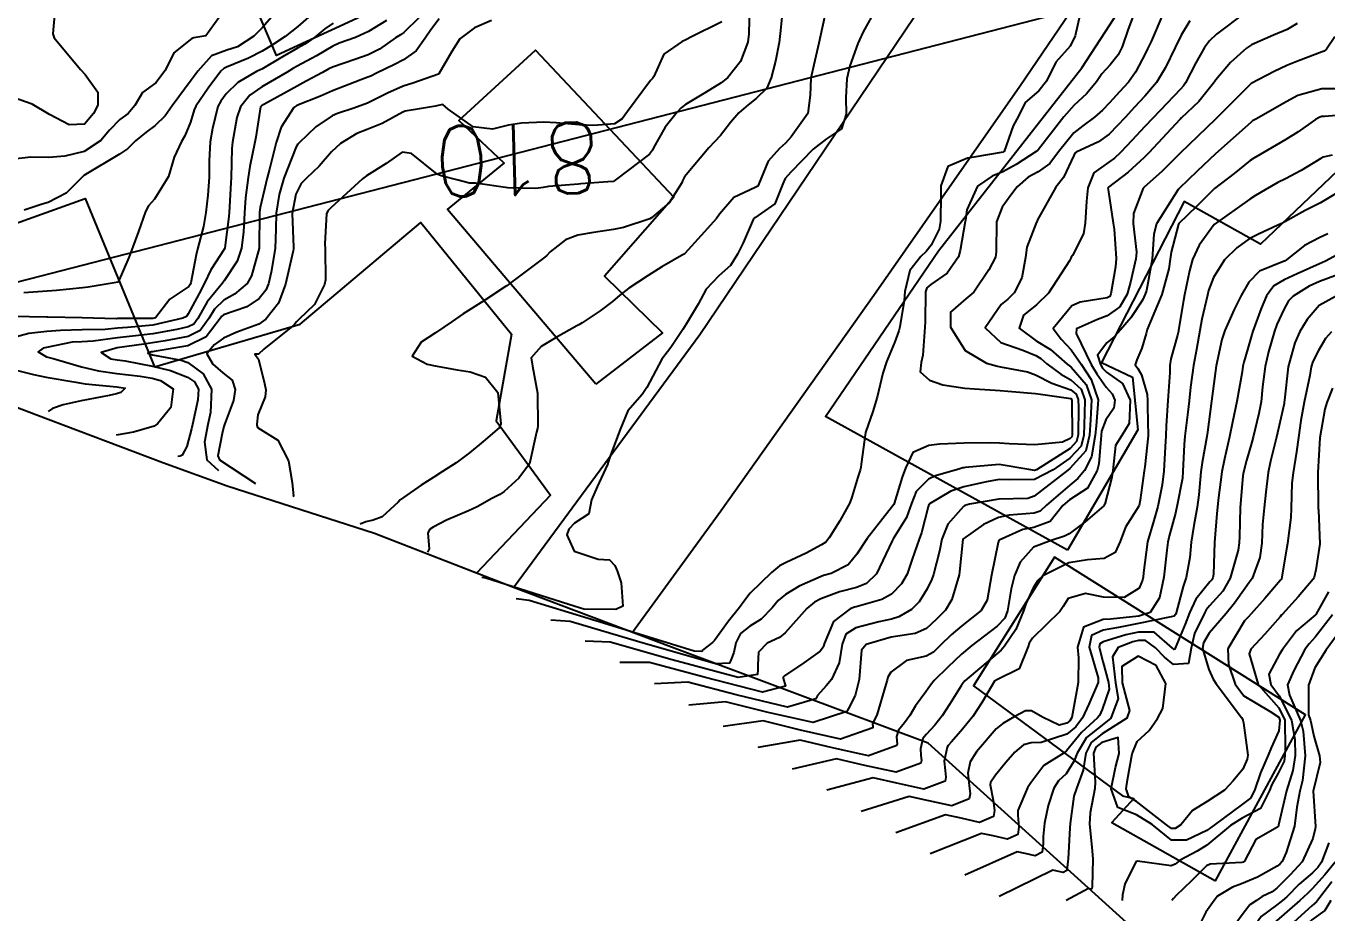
# Model space of a CAD drawing. Header units: metres. Extents: x 307586 to 320046, y 7427249 to 7434250.
# Drawn here: x 318896.8 to 318970.4, y 7428749.2 to 7428799.4 of the extents above; entities that cross this region are included whole.
import ezdxf
from ezdxf.enums import TextEntityAlignment as Align

# ---------------------------------------------------------------- set-up
doc = ezdxf.new("R2010")
doc.units = ezdxf.units.M
doc.header["$MEASUREMENT"] = 0
doc.linetypes.add('CONTINUO', pattern=[0])
for name, color, linetype in [('Area', 45, 'Continuous'), ('Cotas', 45, 'Continuous'), ('Curvas de Nivel 1m', 11, 'Continuous'), ('Curvas de Nivel 5m', 15, 'Continuous'), ('Edificações', 30, 'Continuous'), ('TEXTO', 45, 'Continuous'), ('Vias Primárias', 230, 'Continuous')]:
    doc.layers.add(name, color=color, linetype=linetype)
doc.styles.add('Style-STANDARD', font='STANDARD.shx')

msp = doc.modelspace()

# ---------------------------------------------------------------- linework, layer by layer
at = {"layer": 'Area'}
for points in [[(318957.669, 7428749.95, 795.206), (318947.816, 7428758.857, 800.646), (318933.295, 7428764.28, 806.911), (318924.342, 7428767.669, 810.141), (318916.488, 7428770.711, 813.782), (318908.142, 7428773.397, 815.592), (318904.505, 7428774.722, 815.602), (318897.306, 7428777.433, 820.291), (318887.349, 7428781.225, 821.722)], [(319019.224, 7428558.325, 781.139), (319020.163, 7428566.057, 785.108), (319021.461, 7428574.195, 786.308), (319021.783, 7428577.319, 780.937), (319023.042, 7428599.858, 781.296), (319022.896, 7428612.408, 780.544), (319021.712, 7428623.249, 780.555), (319021.774, 7428623.88, 780.476), (319021.66, 7428625.815, 783.814), (319021.635, 7428626.085, 784.143), (319011.624, 7428678.353, 782.981), (318987.968, 7428721.209, 782.271), (318985.696, 7428724.614, 779.732), (318957.669, 7428749.95, 795.206)]]:
    msp.add_polyline3d(points, dxfattribs=at)
at = {"layer": 'Curvas de Nivel 1m', "flags": 128}
for points, elevation in [([(318911.44, 7428800.841), (318910.138, 7428799.35), (318909.894, 7428799.104), (318909.647, 7428798.865), (318908.726, 7428798.272), (318908.121, 7428798.071), (318907.254, 7428797.751), (318906.478, 7428796.896), (318906.329, 7428796.67), (318906.098, 7428796.369), (318905.027, 7428794.916), (318904.631, 7428794.365), (318904.066, 7428793.811), (318903.554, 7428793.442), (318902.956, 7428792.941), (318902.498, 7428792.496), (318902.045, 7428792.184), (318900.033, 7428790.98), (318899.028, 7428789.98), (318898.01, 7428789.457), (318897.658, 7428789.354), (318896.652, 7428789.014)], 818), ([(318908.15, 7428800.585), (318906.938, 7428798.892), (318906.257, 7428798.772), (318906.131, 7428798.743), (318905.118, 7428797.915), (318904.626, 7428796.922), (318904.096, 7428796.235), (318903.344, 7428795.684), (318902.911, 7428794.942), (318902.526, 7428794.496), (318902.071, 7428794.156), (318901.474, 7428793.547), (318900.996, 7428792.966), (318900.047, 7428792.339), (318898.952, 7428792.083), (318898.043, 7428792), (318897.029, 7428792.025), (318896.042, 7428791.899)], 819), ([(318912.896, 7428800.072), (318912.139, 7428799.411), (318911.427, 7428798.841), (318910.644, 7428798.333), (318910.12, 7428798.025), (318909.355, 7428797.627), (318908.107, 7428797.12), (318907.944, 7428797.043), (318907.781, 7428796.883), (318907.061, 7428795.922), (318906.364, 7428794.897), (318906.273, 7428794.705), (318906.069, 7428794.003), (318905.735, 7428793.228), (318905.546, 7428792.908), (318905.147, 7428792.017), (318904.824, 7428790.918), (318904.02, 7428789.649), (318903.691, 7428789.258), (318903.513, 7428788.935), (318903.121, 7428787.814), (318902.806, 7428786.942), (318902.572, 7428786.349), (318901.963, 7428784.95), (318900.27, 7428784.664), (318899.958, 7428784.627), (318898.468, 7428784.482), (318897.954, 7428784.439), (318896.621, 7428784.345)], 817), ([(318918.99, 7428799.906), (318918.136, 7428799.082), (318917.947, 7428798.949), (318917.675, 7428798.765), (318916.766, 7428798.131), (318916.118, 7428797.814), (318915.357, 7428797.548), (318914.108, 7428797.121), (318913.895, 7428797.024), (318913.526, 7428796.816), (318912.608, 7428796.315), (318912.095, 7428796.043), (318910.22, 7428794.994), (318910.083, 7428794.917), (318910.052, 7428794.892), (318910.029, 7428794.861), (318909.77, 7428793.15), (318909.713, 7428792.863), (318909.422, 7428791.483), (318909.332, 7428790.867), (318909.177, 7428789.713), (318909.112, 7428788.869), (318909.066, 7428787.8), (318908.955, 7428786.87), (318908.708, 7428786.141), (318907.964, 7428785.026), (318907.907, 7428784.937), (318907.865, 7428784.881), (318907.01, 7428783.827), (318906.483, 7428782.895), (318906.251, 7428782.576), (318905.928, 7428782.417), (318905.29, 7428782.273), (318903.924, 7428782.016), (318902.956, 7428781.906), (318901.921, 7428781.787), (318900.556, 7428781.607), (318899.919, 7428781.576), (318899.365, 7428781.539), (318897.915, 7428781.253), (318897.714, 7428781.203), (318897.44, 7428781.005), (318897.909, 7428780.722), (318898.287, 7428780.616), (318899.9, 7428780.149), (318900.855, 7428779.923), (318901.895, 7428779.784), (318903.21, 7428779.627), (318903.899, 7428779.505), (318904.357, 7428779.383), (318905.079, 7428778.912), (318904.942, 7428777.849), (318904.199, 7428776.925), (318904.001, 7428776.789), (318902.837, 7428776.448), (318901.853, 7428776.29)], 814), ([(318939.586, 7428800.506), (318939.462, 7428799.184), (318939.39, 7428798.507), (318939.173, 7428797.454), (318938.927, 7428796.512), (318938.681, 7428795.93), (318938.091, 7428795.337), (318937.629, 7428794.983), (318937.106, 7428794.53), (318936.629, 7428793.98), (318936.063, 7428793.242), (318935.725, 7428792.878), (318935.402, 7428792.55), (318934.036, 7428790.898), (318933.924, 7428790.681), (318933.879, 7428790.572), (318933.162, 7428789.438), (318932.163, 7428788.588), (318932.07, 7428788.532), (318932.012, 7428788.503), (318930.574, 7428788.042), (318930.002, 7428787.922), (318928.875, 7428787.756), (318927.997, 7428787.596), (318927.291, 7428787.349), (318926.432, 7428786.656), (318926.207, 7428786.431), (318925.979, 7428786.239), (318924.163, 7428784.885), (318923.963, 7428784.73), (318923.938, 7428784.715), (318923.902, 7428784.691), (318922.724, 7428783.93), (318921.944, 7428783.438), (318921.501, 7428783.155), (318920.876, 7428782.726), (318919.926, 7428782.078), (318919.121, 7428781.548), (318918.608, 7428780.753), (318919.465, 7428780.301), (318919.908, 7428780.209), (318921.165, 7428779.98), (318921.904, 7428779.866), (318922.76, 7428779.56), (318923.459, 7428778.694), (318923.638, 7428776.92), (318923.53, 7428776.693), (318922.63, 7428775.927), (318921.849, 7428775.281), (318921.099, 7428774.721), (318920.338, 7428774.23), (318919.831, 7428773.915), (318919.119, 7428773.451), (318918.112, 7428772.757), (318917.941, 7428772.63), (318917.81, 7428772.495), (318916.911, 7428771.66), (318916.408, 7428771.473), (318915.988, 7428771.385), (318915.663, 7428771.24)], 809), ([(318942.056, 7428800.375), (318941.637, 7428798.477), (318941.351, 7428797.245), (318941.188, 7428796.484), (318941.134, 7428795.525), (318941.005, 7428794.486), (318940.063, 7428793.167), (318939.744, 7428792.817), (318939.399, 7428792.507), (318938.757, 7428791.802), (318938.231, 7428790.518), (318938.171, 7428790.38), (318938.031, 7428790.295), (318936.822, 7428789.735), (318936.015, 7428788.788), (318935.845, 7428788.543), (318934.971, 7428787.583), (318934.039, 7428786.569), (318933.982, 7428786.526), (318932.738, 7428785.82), (318931.97, 7428785.329), (318930.884, 7428784.606), (318930.362, 7428784.208), (318929.951, 7428783.854), (318929.248, 7428783.323), (318928.233, 7428782.637), (318928.041, 7428782.53), (318927.931, 7428782.468), (318926.758, 7428781.818), (318925.919, 7428781.305), (318925.339, 7428780.669), (318925.432, 7428780.191), (318925.711, 7428778.663), (318925.724, 7428776.803), (318925.701, 7428776.662), (318925.65, 7428776.453), (318925.248, 7428774.669), (318924.654, 7428773.854), (318923.819, 7428773.102), (318923.574, 7428772.935), (318923.129, 7428772.697), (318922.292, 7428772.221), (318921.806, 7428771.995), (318920.548, 7428771.477), (318919.796, 7428771.085), (318919.594, 7428770.943), (318919.503, 7428770.743), (318919.572, 7428769.844), (318919.483, 7428769.66)], 808), ([(318944.883, 7428800.439), (318944.14, 7428799.116), (318943.932, 7428798.655), (318943.847, 7428798.453), (318943.381, 7428797.191), (318943.214, 7428796.459), (318943.154, 7428795.398), (318943.179, 7428794.459), (318942.922, 7428793.614), (318942.069, 7428793.051), (318941.316, 7428792.481), (318940.04, 7428791.162), (318939.721, 7428790.818), (318939.592, 7428790.504), (318939.15, 7428789.381), (318938.014, 7428788.588), (318937.968, 7428788.566), (318937.938, 7428788.521), (318937.344, 7428787.175), (318937.029, 7428786.53), (318936.63, 7428785.88), (318935.971, 7428785.305), (318935.248, 7428784.551), (318934.804, 7428783.704), (318934.118, 7428782.567), (318933.93, 7428782.261), (318933.253, 7428781.243), (318932.737, 7428780.582), (318931.897, 7428778.984), (318931.635, 7428778.594), (318930.824, 7428777.661), (318930.382, 7428776.612), (318929.848, 7428775.162), (318929.702, 7428774.763), (318929.662, 7428774.622), (318929.087, 7428773.364), (318928.772, 7428772.63), (318928.61, 7428771.827), (318927.8, 7428771.306), (318927.479, 7428770.96), (318927.373, 7428770.644), (318927.784, 7428769.711), (318929.135, 7428769.271), (318929.779, 7428769.231), (318930.076, 7428768.915), (318930.209, 7428768.613), (318930.448, 7428767.924), (318930.539, 7428766.608), (318930.145, 7428766.413), (318928.331, 7428766.437), (318927.831, 7428766.591), (318922.781, 7428768.191), (318922.553, 7428768.23)], 807), ([(318956.4, 7428800.047), (318956.139, 7428798.878), (318955.857, 7428798.304), (318955.044, 7428797.391), (318954.521, 7428796.324), (318954.097, 7428795.776), (318953.314, 7428795.115), (318952.937, 7428794.341), (318952.631, 7428793.79), (318952.118, 7428792.349), (318952.091, 7428792.321), (318952.062, 7428792.309), (318950.41, 7428792.022), (318950.057, 7428791.964), (318948.941, 7428791.5), (318948.546, 7428790.395), (318948.537, 7428789.886), (318948.524, 7428788.395), (318948.453, 7428787.949), (318947.992, 7428787.032), (318947.709, 7428786.68), (318947.409, 7428786.406), (318946.781, 7428785.606), (318946.506, 7428784.415), (318946.467, 7428783.906), (318946.218, 7428782.417), (318946.166, 7428782.191), (318945.93, 7428781.56), (318945.467, 7428780.427), (318945.263, 7428779.786), (318944.929, 7428778.434), (318944.689, 7428777.63), (318944.28, 7428776.444), (318944.032, 7428774.634), (318944.017, 7428774.447), (318943.976, 7428774.313), (318943.835, 7428773.914), (318943.503, 7428772.768), (318943.388, 7428772.454), (318942.828, 7428771.434), (318942.225, 7428770.466), (318942.025, 7428770.234), (318941.789, 7428770.078), (318940.915, 7428769.614), (318939.779, 7428769.081), (318939.398, 7428768.883), (318938.947, 7428768.508), (318938.345, 7428767.933), (318937.755, 7428767.335), (318937.394, 7428766.878), (318937.141, 7428766.526), (318936.518, 7428765.749), (318935.724, 7428764.654), (318935.615, 7428764.542), (318935.048, 7428764.11), (318935.005, 7428764.039), (318934.584, 7428764.054), (318929.689, 7428765.572), (318925.23, 7428766.929), (318924.503, 7428767.02)], 806), ([(318961.169, 7428800.245), (318960.438, 7428798.557), (318960.297, 7428798.258), (318960.245, 7428798.145), (318960.128, 7428797.91), (318959.554, 7428796.823), (318959.155, 7428796.269), (318958.652, 7428795.719), (318958.091, 7428795.1), (318957.686, 7428794.685), (318957.239, 7428794.288), (318956.572, 7428793.801), (318956.074, 7428793.402), (318955.197, 7428792.313), (318954.715, 7428791.658), (318954.046, 7428791.189), (318953.492, 7428790.885), (318952.853, 7428790.342), (318952.5, 7428789.873), (318952.021, 7428789.193), (318951.693, 7428788.355), (318951.678, 7428786.664), (318951.632, 7428786.355), (318951.254, 7428785.639), (318950.412, 7428784.373), (318949.959, 7428784.009), (318949.089, 7428783.251), (318949.078, 7428782.389), (318949.923, 7428781.076), (318951.118, 7428780.362), (318951.754, 7428780.195), (318951.911, 7428780.16), (318953.45, 7428779.876), (318953.907, 7428779.691), (318954.82, 7428779.234), (318955.898, 7428778.856), (318956.209, 7428778.61), (318956.322, 7428778.296), (318956.324, 7428777.858), (318956.309, 7428776.296), (318956.226, 7428775.93), (318955.855, 7428775.538), (318953.96, 7428774.328), (318953.842, 7428774.286), (318953.513, 7428774.333), (318951.846, 7428774.621), (318949.91, 7428774.446), (318949.843, 7428774.436), (318949.793, 7428774.431), (318949.612, 7428774.382), (318948.243, 7428773.992), (318947.837, 7428773.789), (318947.149, 7428773.088), (318946.875, 7428772.409), (318946.599, 7428771.618), (318945.841, 7428770.42), (318945.825, 7428770.387), (318945.792, 7428770.296), (318944.902, 7428768.433), (318944.324, 7428767.882), (318943.761, 7428767.669), (318942.807, 7428767.41), (318941.751, 7428767.015), (318941.389, 7428766.835), (318940.947, 7428766.482), (318939.729, 7428765.09), (318939.4, 7428764.829), (318938.706, 7428764.51), (318938.225, 7428764.005), (318938.173, 7428763.281), (318938.187, 7428763.022), (318938.166, 7428762.73), (318937.069, 7428762.563), (318933.331, 7428763.573), (318929.824, 7428764.563), (318928.413, 7428764.62)], 804), ([(318965.743, 7428800.186), (318964.141, 7428798.975), (318963.744, 7428798.607), (318963.464, 7428798.217), (318962.983, 7428797.358), (318962.398, 7428796.227), (318962.274, 7428796.055), (318962.099, 7428795.869), (318960.556, 7428794.253), (318960.078, 7428793.741), (318959.363, 7428792.974), (318958.708, 7428792.274), (318958.378, 7428791.957), (318958.055, 7428791.743), (318957.209, 7428791.125), (318956.856, 7428790.292), (318956.795, 7428789.522), (318956.713, 7428788.293), (318956.614, 7428787.683), (318955.985, 7428786.461), (318955.924, 7428786.361), (318955.898, 7428786.301), (318955.822, 7428786.143), (318954.641, 7428784.32), (318953.956, 7428783.655), (318953.218, 7428783.069), (318952.983, 7428782.34), (318953.932, 7428781.627), (318954.748, 7428781.14), (318955.689, 7428780.303), (318955.816, 7428780.206), (318955.911, 7428780.134), (318956.762, 7428779.152), (318957.074, 7428778.288), (318957.014, 7428777.15), (318956.957, 7428776.289), (318956.753, 7428775.392), (318955.844, 7428774.395), (318955.721, 7428774.302), (318953.828, 7428772.833), (318953.46, 7428772.7), (318951.826, 7428772.654), (318950.162, 7428772.375), (318949.902, 7428772.299), (318949.821, 7428772.249), (318948.94, 7428771.254), (318948.594, 7428770.392), (318948.46, 7428769.719), (318948.127, 7428768.396), (318948.03, 7428768.136), (318947.761, 7428767.588), (318947.306, 7428766.848), (318946.883, 7428766.409), (318946.16, 7428765.995), (318945.738, 7428765.879), (318945.026, 7428765.721), (318943.732, 7428765.381), (318943.159, 7428765.025), (318942.946, 7428764.458), (318942.775, 7428763.391), (318942.352, 7428762.463), (318942.051, 7428762.105), (318941.551, 7428761.543), (318941.459, 7428761.367), (318939.851, 7428760.895), (318936.962, 7428761.58), (318934.216, 7428762.301), (318932.323, 7428762.21)], 802), ([(318914.141, 7428799.611), (318913.663, 7428799.289), (318913.1, 7428798.82), (318912.533, 7428798.42), (318912.123, 7428798.182), (318911.265, 7428797.693), (318910.105, 7428797.004), (318910.011, 7428796.954), (318909.808, 7428796.863), (318908.734, 7428796.236), (318908.09, 7428795.604), (318907.776, 7428795.193), (318907.619, 7428794.885), (318907.31, 7428793.641), (318907.182, 7428792.889), (318907.125, 7428791.806), (318907.118, 7428790.889), (318907.052, 7428789.86), (318906.934, 7428788.891), (318906.792, 7428788.101), (318906.485, 7428786.895), (318906.379, 7428786.496), (318906.084, 7428784.899), (318906.048, 7428784.812), (318905.96, 7428784.706), (318904.889, 7428783.976), (318904.08, 7428782.928), (318903.933, 7428782.891), (318901.995, 7428782.886), (318901.932, 7428782.883), (318901.857, 7428782.876), (318899.932, 7428782.917), (318897.978, 7428782.954), (318897.932, 7428782.955), (318895.952, 7428783.001)], 816), ([(318920.144, 7428799.84), (318919.659, 7428799.224), (318919.344, 7428798.748), (318918.837, 7428798.038), (318918.114, 7428797.522), (318917.61, 7428797.265), (318916.599, 7428796.775), (318916.266, 7428796.613), (318916.101, 7428796.541), (318915.709, 7428796.395), (318914.093, 7428795.769), (318913.426, 7428795.481), (318912.084, 7428794.94), (318911.91, 7428794.833), (318911.187, 7428793.722), (318910.908, 7428792.847), (318910.528, 7428791.343), (318910.394, 7428790.855), (318910.016, 7428789.168), (318909.967, 7428788.907), (318909.962, 7428788.861), (318909.946, 7428786.898), (318909.945, 7428786.86), (318909.521, 7428785.311), (318909.271, 7428784.867), (318908.554, 7428784.274), (318907.948, 7428783.918), (318907.415, 7428783.411), (318907.106, 7428782.888), (318906.601, 7428782.218), (318905.923, 7428781.876), (318904.624, 7428781.623), (318903.919, 7428781.508), (318903.412, 7428781.441), (318901.916, 7428781.235), (318901.005, 7428780.964), (318901.562, 7428780.61), (318901.907, 7428780.552), (318902.369, 7428780.485), (318903.905, 7428780.183), (318904.925, 7428779.937), (318905.9, 7428779.572), (318906.295, 7428779.294), (318906.513, 7428778.894), (318906.485, 7428778.292), (318906.174, 7428776.897), (318906.117, 7428776.641), (318905.85, 7428775.644), (318905.597, 7428775.153), (318905.473, 7428775.091), (318905.353, 7428775.07)], 813), ([(318923.099, 7428799.745), (318922.139, 7428799.336), (318921.308, 7428798.722), (318920.848, 7428798.003), (318920.128, 7428796.74), (318920.103, 7428796.723), (318918.64, 7428796.212), (318918.096, 7428796.031), (318917.216, 7428795.644), (318916.086, 7428795.08), (318915.309, 7428794.792), (318914.391, 7428794.492), (318914.076, 7428794.35), (318913.156, 7428793.73), (318912.213, 7428792.828), (318912.135, 7428792.746), (318912.051, 7428792.602), (318911.353, 7428790.84), (318911.083, 7428789.904), (318910.913, 7428788.846), (318910.896, 7428787.95), (318910.855, 7428786.847), (318910.621, 7428785.502), (318910.478, 7428784.852), (318910.327, 7428784.485), (318909.95, 7428784.02), (318909.257, 7428783.553), (318907.936, 7428783.089), (318907.819, 7428782.997), (318907.751, 7428782.882), (318906.953, 7428781.859), (318905.917, 7428781.337), (318904.004, 7428781.018), (318903.914, 7428781.006), (318903.848, 7428780.996), (318903.654, 7428780.933), (318903.912, 7428780.838), (318905.533, 7428780.529), (318905.908, 7428780.395), (318906.774, 7428779.764), (318907.251, 7428778.886), (318907.191, 7428777.569), (318907.051, 7428776.888), (318906.856, 7428775.887), (318906.995, 7428774.888), (318907.643, 7428774.28)], 812), ([(318936.144, 7428799.682), (318934.389, 7428798.82), (318934.134, 7428798.682), (318934.067, 7428798.637), (318933.901, 7428798.572), (318932.852, 7428797.852), (318932.286, 7428796.588), (318932.21, 7428796.481), (318932.101, 7428796.36), (318930.802, 7428794.609), (318930.493, 7428794.198), (318930.072, 7428793.897), (318928.887, 7428793.815), (318928.071, 7428793.855), (318926.768, 7428793.958), (318926.073, 7428794.003), (318924.805, 7428793.946), (318924.07, 7428793.824), (318923.154, 7428793.612), (318922.068, 7428793.742), (318920.654, 7428794.731), (318920.341, 7428794.992), (318920.085, 7428794.94), (318919.929, 7428794.898), (318919.02, 7428794.751), (318918.223, 7428794.616), (318918.08, 7428794.557), (318916.922, 7428793.919), (318916.065, 7428793.58), (318915.488, 7428793.362), (318914.559, 7428792.802), (318914.048, 7428792.314), (318913.345, 7428791.512), (318912.636, 7428790.824), (318912.336, 7428790.521), (318912.024, 7428789.934), (318911.824, 7428788.833), (318911.889, 7428786.927), (318911.89, 7428786.831), (318911.869, 7428786.719), (318911.448, 7428784.838), (318911.041, 7428783.749), (318910.335, 7428782.854), (318909.93, 7428782.56), (318908.688, 7428782.109), (318907.922, 7428781.774), (318907.407, 7428781.396), (318906.991, 7428780.889), (318907.32, 7428780.299), (318907.902, 7428779.819), (318908.427, 7428779.403), (318908.595, 7428778.873), (318908.502, 7428778.256), (318907.994, 7428776.879), (318907.957, 7428776.784), (318907.858, 7428776.386), (318907.612, 7428775.115), (318907.704, 7428774.881), (318909.743, 7428773.55)], 811), ([(318962.644, 7428799.729), (318962.14, 7428798.933), (318961.805, 7428798.235), (318961.267, 7428797.091), (318960.756, 7428796.25), (318960.095, 7428795.471), (318959.501, 7428794.853), (318958.968, 7428794.271), (318958.547, 7428793.806), (318958.073, 7428793.328), (318957.467, 7428792.888), (318956.195, 7428792.299), (318956.118, 7428792.243), (318956.06, 7428792.113), (318955.475, 7428790.875), (318955.047, 7428790.315), (318954.014, 7428788.475), (318953.977, 7428788.367), (318953.96, 7428788.331), (318953.411, 7428786.916), (318953.326, 7428786.337), (318953.123, 7428785.187), (318952.695, 7428784.343), (318952.332, 7428783.973), (318951.956, 7428783.678), (318951.058, 7428782.363), (318951.931, 7428781.536), (318953.173, 7428781.089), (318953.92, 7428780.789), (318954.21, 7428780.618), (318954.547, 7428780.32), (318955.335, 7428779.736), (318955.904, 7428779.425), (318956.485, 7428778.88), (318956.701, 7428778.292), (318956.68, 7428777.493), (318956.632, 7428776.292), (318956.491, 7428775.659), (318955.85, 7428774.978), (318954.907, 7428774.314), (318953.837, 7428773.779), (318952.433, 7428773.748), (318951.837, 7428773.774), (318951.127, 7428773.652), (318949.833, 7428773.361), (318949.109, 7428773.109), (318947.891, 7428772.399), (318947.859, 7428772.363), (318947.82, 7428772.234), (318947.441, 7428770.759), (318947.321, 7428770.405), (318946.924, 7428769.266), (318946.63, 7428768.411), (318946.312, 7428767.867), (318945.756, 7428767.293), (318945.203, 7428766.976), (318943.745, 7428766.571), (318943.652, 7428766.543), (318943.41, 7428766.453), (318942.458, 7428765.74), (318941.938, 7428764.468), (318941.891, 7428764.297), (318941.717, 7428764.057), (318940.785, 7428763.405), (318939.695, 7428762.656), (318939.614, 7428762.581), (318939.608, 7428762.543), (318939.612, 7428762.528), (318939.751, 7428762.074), (318938.435, 7428761.744), (318935.14, 7428762.581), (318932.045, 7428763.419), (318930.363, 7428763.41)], 803), ([(318968.72, 7428799.582), (318968.144, 7428799.254), (318967.377, 7428798.931), (318966.135, 7428798.369), (318965.838, 7428798.184), (318964.941, 7428797.378), (318964.106, 7428796.4), (318964.03, 7428796.284), (318963.985, 7428796.211), (318963.136, 7428795.176), (318962.145, 7428794.229), (318962.112, 7428794.2), (318962.082, 7428794.169), (318960.309, 7428792.256), (318960.187, 7428792.132), (318960.059, 7428792.006), (318959.151, 7428791.164), (318958.034, 7428790.326), (318958.009, 7428790.305), (318958.001, 7428790.28), (318958.031, 7428790.059), (318958.301, 7428788.277), (318958.347, 7428787.937), (318958.472, 7428786.275), (318958.436, 7428785.818), (318958.167, 7428784.278), (318958.101, 7428784.14), (318957.961, 7428784.06), (318956.437, 7428783.817), (318955.956, 7428783.614), (318954.903, 7428782.316), (318955.345, 7428781.719), (318955.925, 7428781.114), (318956.478, 7428780.294), (318957.056, 7428779.44), (318957.451, 7428778.284), (318957.335, 7428776.821), (318957.282, 7428776.286), (318957.078, 7428775.06), (318956.67, 7428774.292), (318956.301, 7428773.833), (318955.834, 7428773.453), (318954.518, 7428772.32), (318954.167, 7428771.976), (318953.816, 7428771.861), (318952.405, 7428771.753), (318951.812, 7428771.618), (318950.947, 7428771.222), (318949.793, 7428770.399), (318949.604, 7428768.552), (318949.572, 7428768.382), (318949.16, 7428766.977), (318948.812, 7428766.389), (318948.282, 7428765.85), (318947.732, 7428765.349), (318947.083, 7428765.053), (318945.727, 7428764.845), (318944.315, 7428764.441), (318944.041, 7428764.122), (318943.909, 7428762.447), (318943.684, 7428761.55), (318943.321, 7428760.809), (318943.234, 7428760.676), (318943.212, 7428760.641), (318941.313, 7428760.018), (318938.77, 7428760.588), (318936.356, 7428761.198), (318934.273, 7428761.01)], 801), ([(318971.872, 7428795.885), (318970.1, 7428795.888), (318968.746, 7428795.504), (318968.093, 7428795.16), (318967.458, 7428794.798), (318966.375, 7428794.177), (318966.189, 7428794.071), (318966.081, 7428793.99), (318964.085, 7428792.21), (318963.043, 7428791.225), (318962.033, 7428790.25), (318961.984, 7428790.182), (318960.749, 7428788.249), (318960.589, 7428787.666), (318960.497, 7428786.252), (318960.176, 7428784.468), (318960.11, 7428784.258), (318959.96, 7428783.928), (318959.299, 7428782.917), (318958.73, 7428782.272), (318958.354, 7428781.858), (318957.931, 7428781.512), (318957.402, 7428780.804), (318957.573, 7428780.283), (318957.699, 7428780.071), (318957.909, 7428779.847), (318958.832, 7428779.201), (318959.255, 7428778.266), (318959.201, 7428776.938), (318958.787, 7428776.271), (318958.429, 7428775.703), (318958.271, 7428774.276), (318958.212, 7428773.904), (318957.824, 7428772.383), (318957.788, 7428772.316), (318957.77, 7428772.281), (318956.718, 7428771.382), (318955.799, 7428770.701), (318955.537, 7428770.564), (318954.782, 7428770.315), (318953.789, 7428769.944), (318953.023, 7428769.095), (318952.701, 7428768.341), (318952.516, 7428767.588), (318952.312, 7428766.344), (318952.16, 7428765.925), (318951.734, 7428765.468), (318950.294, 7428764.371), (318949.718, 7428763.885), (318948.943, 7428763.156), (318948.155, 7428762.395), (318947.954, 7428762.142), (318947.693, 7428761.767), (318947.111, 7428760.973), (318946.784, 7428760.409), (318946.475, 7428760.007), (318946.141, 7428759.592), (318946.03, 7428759.234), (318946.048, 7428758.986), (318946.071, 7428758.809), (318946.044, 7428758.712), (318944.441, 7428758.143), (318942.405, 7428758.593), (318940.569, 7428759.028), (318938.173, 7428758.6)], 799), ([(318972.087, 7428794.472), (318970.266, 7428794.319), (318970.085, 7428794.313), (318969.955, 7428794.271), (318969.749, 7428794.143), (318968.777, 7428793.451), (318968.072, 7428793.019), (318967.529, 7428792.705), (318966.61, 7428792.175), (318966.266, 7428791.972), (318966.058, 7428791.828), (318965.15, 7428791.09), (318964.033, 7428790.247), (318964.013, 7428790.23), (318963.993, 7428790.21), (318963.011, 7428789.233), (318962.013, 7428788.264), (318961.994, 7428788.23), (318961.582, 7428786.643), (318961.524, 7428786.237), (318961.446, 7428785.707), (318961.058, 7428784.244), (318960.411, 7428782.717), (318960.227, 7428782.256), (318960.165, 7428782.032), (318959.927, 7428781.208), (318959.633, 7428780.547), (318959.544, 7428780.264), (318959.698, 7428780.049), (318959.907, 7428779.706), (318960.223, 7428778.582), (318960.237, 7428778.255), (318960.237, 7428777.905), (318960.277, 7428776.254), (318960.089, 7428774.5), (318960.055, 7428774.257), (318959.826, 7428772.597), (318959.775, 7428772.309), (318959.751, 7428772.261), (318958.994, 7428771.079), (318958.695, 7428770.271), (318958.415, 7428769.645), (318957.783, 7428769.307), (318956.849, 7428769.223), (318955.78, 7428769.057), (318954.316, 7428768.322), (318954.04, 7428768.055), (318953.763, 7428767.641), (318953.346, 7428766.737), (318953.225, 7428766.335), (318952.787, 7428765.285), (318952.139, 7428764.346), (318951.95, 7428764.118), (318951.719, 7428763.915), (318949.899, 7428762.377), (318949.81, 7428762.27), (318949.699, 7428762.093), (318949.036, 7428761.033), (318948.619, 7428760.391), (318948.196, 7428759.864), (318947.719, 7428759.366), (318947.529, 7428759.109), (318947.384, 7428758.536), (318947.413, 7428758.145), (318947.449, 7428757.866), (318947.411, 7428757.711), (318946.01, 7428757.202), (318944.235, 7428757.589), (318942.641, 7428757.961), (318940.133, 7428757.39)], 798), ([(318970.693, 7428792.131), (318970.188, 7428792.011), (318970.06, 7428791.953), (318968.942, 7428791.259), (318968.043, 7428790.8), (318967.621, 7428790.583), (318966.906, 7428790.171), (318966.355, 7428789.851), (318966.028, 7428789.643), (318964.013, 7428788.21), (318963.17, 7428787.044), (318962.794, 7428786.222), (318962.617, 7428785.583), (318962.341, 7428784.226), (318962.283, 7428783.903), (318962.002, 7428782.229), (318961.994, 7428782.178), (318961.939, 7428781.947), (318961.552, 7428780.602), (318961.504, 7428780.236), (318961.502, 7428779.83), (318961.388, 7428778.238), (318961.301, 7428776.809), (318961.28, 7428776.239), (318961.247, 7428775.63), (318961.155, 7428774.24), (318961.064, 7428773.471), (318960.832, 7428772.245), (318960.604, 7428771.455), (318960.245, 7428770.253), (318960.018, 7428768.499), (318959.995, 7428768.257), (318959.955, 7428768.072), (318959.763, 7428767.618), (318958.923, 7428767.1), (318957.756, 7428767.121), (318956.728, 7428767.321), (318955.754, 7428767.037), (318955.473, 7428766.578), (318955.273, 7428766.307), (318953.728, 7428764.802), (318953.546, 7428764.511), (318953.487, 7428764.332), (318952.982, 7428763.066), (318951.704, 7428762.441), (318951.575, 7428762.352), (318950.876, 7428761.171), (318950.342, 7428760.37), (318949.664, 7428759.534), (318949.126, 7428758.91), (318948.958, 7428758.728), (318948.894, 7428758.634), (318948.737, 7428757.838), (318948.779, 7428757.303), (318948.827, 7428756.923), (318948.778, 7428756.71), (318947.585, 7428756.257), (318946.058, 7428756.588), (318944.705, 7428756.898), (318942.083, 7428756.19)], 797), ([(318971.171, 7428790.123), (318970.026, 7428789.443), (318969.172, 7428788.997), (318968.015, 7428788.358), (318967.885, 7428788.291), (318967.626, 7428788.164), (318966.515, 7428787.665), (318966.001, 7428787.39), (318965.299, 7428786.885), (318964.594, 7428786.201), (318963.973, 7428785.216), (318963.702, 7428784.476), (318963.634, 7428784.213), (318963.32, 7428782.845), (318963.198, 7428782.217), (318963.007, 7428781.139), (318962.847, 7428780.221), (318962.676, 7428778.998), (318962.589, 7428778.223), (318962.517, 7428777.59), (318962.358, 7428776.225), (318962.319, 7428775.765), (318962.248, 7428774.226), (318962.212, 7428773.854), (318961.904, 7428772.229), (318961.89, 7428772.161), (318961.818, 7428771.875), (318961.473, 7428770.56), (318961.391, 7428770.236), (318961.329, 7428769.778), (318961.166, 7428768.239), (318960.923, 7428767.075), (318960.386, 7428766.25), (318959.741, 7428766.033), (318958.136, 7428765.879), (318957.739, 7428765.849), (318956.611, 7428765.414), (318956.273, 7428764.294), (318956.335, 7428763.676), (318956.315, 7428762.294), (318956.225, 7428761.765), (318955.95, 7428760.297), (318955.845, 7428760.124), (318955.67, 7428759.98), (318955.241, 7428759.879), (318954.3, 7428760.321), (318953.678, 7428760.674), (318953.333, 7428760.679), (318952.692, 7428760.34), (318952.046, 7428759.969), (318951.666, 7428759.657), (318950.564, 7428758.361), (318950.207, 7428757.802), (318950.074, 7428757.149), (318950.144, 7428756.462), (318950.202, 7428755.982), (318950.149, 7428755.705), (318949.16, 7428755.313), (318947.866, 7428755.596), (318946.756, 7428755.841), (318944.033, 7428754.99)], 796), ([(318971.386, 7428786.725), (318970.323, 7428786.135), (318969.981, 7428785.974), (318968.717, 7428785.411), (318967.972, 7428785.074), (318967.396, 7428784.738), (318966.973, 7428784.17), (318966.673, 7428783.455), (318966.196, 7428782.177), (318966.137, 7428781.981), (318965.928, 7428781.198), (318965.693, 7428780.407), (318965.643, 7428780.184), (318965.592, 7428779.867), (318965.296, 7428778.189), (318965.049, 7428777.019), (318964.879, 7428776.195), (318964.605, 7428774.953), (318964.45, 7428774.201), (318964.231, 7428772.608), (318964.199, 7428772.204), (318964.169, 7428771.854), (318964.03, 7428770.206), (318963.983, 7428768.415), (318963.939, 7428768.208), (318963.879, 7428768.101), (318963.77, 7428767.983), (318962.967, 7428767.005), (318962.616, 7428766.221), (318962.369, 7428765.591), (318961.814, 7428764.229), (318961.786, 7428764.166), (318961.722, 7428764.163), (318961.684, 7428764.192), (318961.652, 7428764.231), (318960.623, 7428765.137), (318959.732, 7428765.136), (318959.022, 7428764.975), (318957.726, 7428764.579), (318957.533, 7428764.474), (318957.498, 7428764.282), (318957.715, 7428763.47), (318958.031, 7428762.277), (318958.067, 7428761.905), (318957.68, 7428760.76), (318957.53, 7428760.426), (318957.403, 7428760.283), (318956.509, 7428759.447), (318955.654, 7428758.425), (318955.53, 7428758.302), (318954.38, 7428757.58), (318953.627, 7428756.6), (318953.52, 7428756.436), (318953.448, 7428756.332), (318952.9, 7428755.047), (318952.891, 7428754.769), (318952.958, 7428754.096), (318952.899, 7428753.69), (318952.31, 7428753.424), (318951.497, 7428753.604), (318950.833, 7428753.742), (318947.943, 7428752.58)], 794), ([(318971.345, 7428785.488), (318969.971, 7428784.984), (318969.396, 7428784.719), (318968.477, 7428784.155), (318968.222, 7428783.895), (318967.955, 7428783.402), (318967.57, 7428782.541), (318967.434, 7428782.165), (318967.095, 7428780.999), (318966.91, 7428780.17), (318966.758, 7428779.028), (318966.666, 7428778.172), (318966.547, 7428777.509), (318966.222, 7428776.176), (318966.146, 7428775.891), (318965.85, 7428774.847), (318965.678, 7428774.182), (318965.643, 7428773.985), (318965.492, 7428772.185), (318965.44, 7428770.544), (318965.429, 7428770.185), (318965.371, 7428769.768), (318964.917, 7428768.193), (318964.502, 7428767.459), (318963.749, 7428766.633), (318963.56, 7428766.397), (318963.459, 7428766.213), (318962.895, 7428765.055), (318962.711, 7428764.22), (318962.566, 7428763.37), (318961.714, 7428763.309), (318961.195, 7428763.715), (318960.696, 7428764.245), (318960.129, 7428764.656), (318959.727, 7428764.654), (318959.41, 7428764.579), (318958.587, 7428764.271), (318958.25, 7428763.742), (318958.426, 7428762.273), (318958.573, 7428761.383), (318958.17, 7428760.273), (318957.669, 7428759.877), (318956.784, 7428759.167), (318956.249, 7428758.294), (318956.095, 7428757.846), (318955.635, 7428757.118), (318955.206, 7428756.729), (318954.932, 7428756.31), (318954.623, 7428755.325), (318954.405, 7428754.318), (318954.339, 7428753.575), (318954.341, 7428753.15), (318954.284, 7428752.675), (318953.885, 7428752.48), (318953.316, 7428752.605), (318952.858, 7428752.698), (318949.893, 7428751.38)], 793), ([(318970.888, 7428784.126), (318969.958, 7428783.628), (318969.275, 7428782.822), (318968.872, 7428782.151), (318968.578, 7428781.509), (318968.206, 7428780.157), (318967.999, 7428778.264), (318967.985, 7428778.159), (318967.969, 7428778.082), (318967.886, 7428777.669), (318967.606, 7428776.423), (318967.546, 7428776.163), (318967.201, 7428774.815), (318967.067, 7428774.168), (318966.938, 7428773.063), (318966.842, 7428772.17), (318966.759, 7428771.22), (318966.718, 7428770.171), (318966.597, 7428769.36), (318966.158, 7428768.176), (318966.002, 7428767.945), (318965.765, 7428767.632), (318965.168, 7428766.772), (318964.689, 7428766.196), (318963.732, 7428765.075), (318963.406, 7428764.534), (318963.358, 7428764.214), (318963.711, 7428763.03), (318963.965, 7428762.466), (318964.12, 7428762.204), (318965.559, 7428760.298), (318965.63, 7428760.181), (318965.639, 7428760.147), (318965.671, 7428760.005), (318965.921, 7428758.177), (318965.884, 7428757.943), (318965.641, 7428757.38), (318965.091, 7428756.728), (318964.594, 7428756.195), (318963.616, 7428755.552), (318962.789, 7428755.041), (318962.127, 7428754.225), (318961.81, 7428754.019), (318961.601, 7428754.022), (318961.314, 7428754.233), (318959.616, 7428755.545), (318959.187, 7428755.824), (318959.03, 7428756.259), (318959.104, 7428756.784), (318959.362, 7428758.254), (318959.66, 7428758.94), (318960.339, 7428759.57), (318960.8, 7428760.239), (318961.098, 7428760.822), (318961.268, 7428762.237), (318960.724, 7428763.256), (318959.718, 7428763.771), (318958.783, 7428763.198), (318958.806, 7428762.269), (318959.227, 7428760.71), (318959.076, 7428760.259), (318957.664, 7428759.379), (318957.049, 7428758.897), (318956.748, 7428758.289), (318956.601, 7428757.328), (318956.223, 7428756.294), (318956.065, 7428755.849), (318955.864, 7428754.297), (318955.843, 7428754.055), (318955.74, 7428752.298), (318955.732, 7428752.147), (318955.679, 7428751.653), (318955.459, 7428751.535), (318955.124, 7428751.613), (318954.877, 7428751.658), (318951.843, 7428750.17)], 792), ([(318970.655, 7428782.129), (318970.315, 7428781.756), (318969.927, 7428781.082), (318969.605, 7428780.456), (318969.51, 7428780.144), (318969.42, 7428779.657), (318969.116, 7428778.148), (318968.919, 7428777.108), (318968.782, 7428776.151), (318968.674, 7428775.332), (318968.478, 7428774.154), (318968.415, 7428773.576), (318968.375, 7428772.154), (318968.354, 7428771.616), (318968.164, 7428770.156), (318968.108, 7428769.838), (318967.832, 7428768.159), (318967.811, 7428768.121), (318967.772, 7428768.073), (318966.891, 7428767.033), (318966.106, 7428766.176), (318965.932, 7428765.987), (318965.739, 7428765.777), (318964.779, 7428764.194), (318964.821, 7428763.3), (318965.199, 7428762.188), (318965.693, 7428761.529), (318967.192, 7428760.653), (318967.675, 7428760.315), (318967.737, 7428760.159), (318967.667, 7428759.553), (318967.242, 7428758.579), (318967.071, 7428758.166), (318966.633, 7428757.175), (318966.301, 7428756.173), (318966.064, 7428755.73), (318965.615, 7428755.4), (318964.01, 7428754.204), (318963.6, 7428753.917), (318962.447, 7428753.369), (318961.594, 7428753.367), (318960.507, 7428754.241), (318959.608, 7428754.801), (318958.563, 7428755.216), (318958.181, 7428756.272), (318958.427, 7428757.482), (318958.639, 7428758.265), (318958.57, 7428759.174), (318957.659, 7428758.892), (318957.316, 7428758.624), (318957.176, 7428758.285), (318957.271, 7428756.641), (318957.255, 7428756.284), (318956.986, 7428754.909), (318956.962, 7428754.286), (318957.11, 7428752.762), (318957.137, 7428752.284), (318957.103, 7428750.741), (318957.087, 7428750.621), (318957.034, 7428750.591), (318956.962, 7428750.604), (318956.89, 7428750.622), (318955.635, 7428749.95)], 791), ([(318970.48, 7428767.412), (318969.767, 7428766.14), (318969.743, 7428766.109), (318968.681, 7428765.203), (318967.89, 7428764.158), (318967.72, 7428763.895), (318967.11, 7428762.765), (318967.224, 7428762.165), (318967.693, 7428761.531), (318968.4, 7428760.149), (318968.575, 7428759.059), (318968.59, 7428758.146), (318968.476, 7428757.311), (318968.103, 7428756.153), (318967.657, 7428754.213), (318967.647, 7428754.159), (318967.602, 7428754.09), (318966.369, 7428753.399), (318965.723, 7428752.179), (318965.648, 7428752.113), (318965.582, 7428752.093), (318963.785, 7428752.002), (318963.578, 7428751.912), (318962.724, 7428751.06), (318961.858, 7428750.227), (318961.717, 7428750.063), (318961.618, 7428749.95)], 789), ([(318970.714, 7428766.125), (318969.73, 7428764.847), (318969.39, 7428764.48), (318969.15, 7428764.146), (318968.517, 7428762.958), (318968.156, 7428762.153), (318968.277, 7428761.568), (318968.902, 7428760.142), (318969.06, 7428759.533), (318969.157, 7428758.137), (318969.023, 7428756.748), (318968.862, 7428756.141), (318968.701, 7428755.231), (318968.553, 7428754.146), (318968.093, 7428752.658), (318967.854, 7428752.156), (318967.731, 7428752.007), (318967.579, 7428751.89), (318966.471, 7428751.27), (318965.564, 7428750.888), (318965.043, 7428750.706), (318964.198, 7428750.2), (318964.019, 7428749.95)], 788), ([(318971.742, 7428766.046), (318970.355, 7428764.131), (318969.713, 7428763.107), (318969.346, 7428762.135), (318969.362, 7428760.45), (318969.463, 7428760.133), (318969.511, 7428759.972), (318969.664, 7428759.241), (318969.982, 7428758.127), (318970.016, 7428757.758), (318969.623, 7428756.13), (318969.743, 7428754.129), (318969.73, 7428754.001), (318969.596, 7428753.464), (318968.99, 7428752.139), (318968.316, 7428751.404), (318967.56, 7428750.647), (318967.291, 7428750.429), (318966.725, 7428750.168), (318966.404, 7428749.95)], 787), ([(318970.498, 7428753.216), (318970.085, 7428752.125), (318969.887, 7428751.818), (318969.574, 7428751.52), (318968.831, 7428750.874), (318968.124, 7428750.151), (318967.878, 7428749.95)], 786), ([(318970.674, 7428751.011), (318969.99, 7428750.126), (318969.857, 7428749.95)], 784), ([(318964.019, 7428749.95), (318963.544, 7428749.283), (318963.18, 7428748.57), (318962.96, 7428748.216), (318962.407, 7428747.334), (318962.01, 7428747.231), (318961.323, 7428747.38), (318961.219, 7428747.276), (318961.481, 7428746.924), (318961.616, 7428746.713), (318959.653, 7428745.36)], 788), ([(318966.404, 7428749.95), (318966.029, 7428749.695), (318965.542, 7428749.056), (318964.92, 7428748.189), (318964.324, 7428747.395), (318963.842, 7428746.205), (318963.635, 7428746.074), (318962.728, 7428746.299), (318962.596, 7428746.148), (318962.949, 7428745.67), (318963.142, 7428745.373), (318961.613, 7428744.15)], 787), ([(318967.878, 7428749.95), (318967.548, 7428749.679), (318966.676, 7428749.035), (318966.077, 7428748.175), (318965.887, 7428747.817), (318965.519, 7428747.231), (318965.082, 7428746.613), (318964.888, 7428746.189), (318964.353, 7428745.338), (318964.065, 7428745.27), (318963.967, 7428745.024), (318964.426, 7428744.408), (318964.676, 7428744.026), (318963.563, 7428742.95)], 786), ([(318969.857, 7428749.95), (318969.802, 7428749.876), (318969.548, 7428749.653), (318967.904, 7428748.154), (318967.729, 7428747.958), (318967.527, 7428747.733), (318966.814, 7428746.867), (318966.435, 7428746.171), (318966.202, 7428745.466), (318966.144, 7428744.173), (318966.371, 7428743.274), (318966.588, 7428742.877), (318967.37, 7428741.893), (318967.779, 7428741.301), (318967.473, 7428740.54)], 784), ([(318970.614, 7428749.95), (318970.281, 7428749.388), (318969.54, 7428748.858), (318968.755, 7428748.142), (318968.247, 7428747.424), (318967.512, 7428746.733), (318967.234, 7428746.435), (318967.086, 7428746.164), (318966.664, 7428744.995), (318966.682, 7428744.168), (318967.466, 7428742.464), (318967.614, 7428742.308), (318967.848, 7428742.154), (318968.36, 7428741.235), (318968.826, 7428740.648), (318969.403, 7428739.875), (318969.423, 7428739.34)], 783)]:
    msp.add_lwpolyline(points, dxfattribs=dict(at, elevation=elevation))
at = {"layer": 'Curvas de Nivel 5m', "flags": 128}
for points, elevation in [([(318896.219, 7428806.654), (318896.948, 7428805.756), (318897.307, 7428805.013), (318897.944, 7428803.236), (318898.014, 7428803.002), (318898.037, 7428802.868), (318898.165, 7428802.254), (318898.415, 7428800.997), (318898.42, 7428800.726), (318898.268, 7428798.999), (318898.339, 7428798.779), (318899.845, 7428796.983), (318900.1, 7428796.705), (318900.826, 7428795.705), (318900.81, 7428794.969), (318900.567, 7428794.482), (318900.066, 7428793.88), (318899.199, 7428793.855), (318898.074, 7428794.434), (318897.094, 7428795.01), (318896.086, 7428795.369)], 820), ([(318937.699, 7428800.525), (318937.662, 7428799), (318937.607, 7428798.525), (318937.207, 7428797.438), (318936.485, 7428796.536), (318936.282, 7428796.358), (318936.1, 7428796.225), (318935.214, 7428795.673), (318934.087, 7428794.997), (318933.842, 7428794.816), (318933.608, 7428794.575), (318932.943, 7428793.708), (318932.294, 7428792.588), (318932.216, 7428792.424), (318932.049, 7428792.197), (318930.184, 7428790.767), (318930.033, 7428790.66), (318930.006, 7428790.647), (318929.679, 7428790.624), (318928.16, 7428790.511), (318928.032, 7428790.5), (318926.333, 7428790.354), (318926.029, 7428790.306), (318925.604, 7428790.242), (318924.029, 7428790.286), (318922.194, 7428790.546), (318922.031, 7428790.548), (318921.863, 7428790.544), (318921.211, 7428790.722), (318920.261, 7428790.962), (318920.036, 7428791.064), (318918.567, 7428792.236), (318918.048, 7428792.295), (318917.148, 7428791.663), (318916.035, 7428790.956), (318915.794, 7428790.784), (318914.016, 7428789.157), (318913.846, 7428788.98), (318913.764, 7428788.812), (318913.663, 7428787.138), (318913.678, 7428786.813), (318913.698, 7428785.08), (318913.655, 7428784.813), (318913.089, 7428783.675), (318912.205, 7428782.827), (318912.065, 7428782.696), (318911.93, 7428782.534), (318910.22, 7428781.159), (318909.913, 7428780.878), (318909.898, 7428780.875), (318909.708, 7428780.862), (318909.794, 7428780.744), (318909.91, 7428780.583), (318910.249, 7428779.207), (318910.331, 7428778.853), (318910.295, 7428778.445), (318909.872, 7428777.435), (318909.816, 7428776.908), (318909.818, 7428776.86), (318909.862, 7428776.728), (318911.013, 7428776.001), (318911.617, 7428774.833), (318911.824, 7428773.597), (318911.899, 7428772.829), (318911.859, 7428772.814), (318911.853, 7428772.81)], 810), ([(318959.513, 7428800.266), (318959.144, 7428799.269), (318958.804, 7428798.273), (318958.587, 7428797.814), (318958.117, 7428797.239), (318957.653, 7428796.741), (318957.349, 7428796.288), (318956.785, 7428795.604), (318956.089, 7428794.956), (318955.495, 7428794.309), (318954.064, 7428792.45), (318954.011, 7428792.382), (318953.943, 7428792.331), (318952.798, 7428791.596), (318952.046, 7428791.195), (318951.455, 7428790.945), (318950.617, 7428790.371), (318950.019, 7428789.034), (318949.935, 7428788.46), (318949.921, 7428788.381), (318949.642, 7428786.73), (318949.534, 7428786.384), (318948.907, 7428785.457), (318947.967, 7428784.815), (318947.741, 7428784.627), (318947.681, 7428784.403), (318947.649, 7428782.7), (318947.638, 7428782.403), (318947.517, 7428780.805), (318947.432, 7428780.405), (318947.366, 7428779.864), (318947.903, 7428779.397), (318948.644, 7428779.136), (318949.899, 7428778.951), (318950.439, 7428778.913), (318951.898, 7428778.809), (318952.336, 7428778.784), (318953.896, 7428778.646), (318954.175, 7428778.605), (318955.894, 7428778.364), (318955.931, 7428778.337), (318955.946, 7428778.299), (318955.947, 7428778.245), (318955.984, 7428776.299), (318955.962, 7428776.199), (318955.861, 7428776.089), (318955.432, 7428775.88), (318953.857, 7428775.738), (318952.403, 7428775.799), (318951.858, 7428775.835), (318951.347, 7428775.847), (318949.857, 7428775.837), (318948.467, 7428775.783), (318947.856, 7428775.708), (318946.958, 7428775.302), (318946.531, 7428774.413), (318946.35, 7428773.903), (318945.899, 7428772.419), (318945.878, 7428772.353), (318945.811, 7428772.258), (318944.364, 7428770.441), (318943.784, 7428769.543), (318943.285, 7428768.948), (318942.333, 7428768.464), (318941.904, 7428768.336), (318941.77, 7428768.292), (318940.511, 7428767.739), (318939.754, 7428767.272), (318939.333, 7428766.92), (318938.991, 7428766.508), (318938.378, 7428765.872), (318937.733, 7428765.483), (318937.192, 7428765.062), (318936.937, 7428764.528), (318936.821, 7428763.976), (318936.649, 7428763.556), (318936.585, 7428763.385), (318935.777, 7428763.338), (318931.501, 7428764.578), (318927.561, 7428765.729), (318926.463, 7428765.82)], 805), ([(318917.166, 7428799.746), (318916.136, 7428799.136), (318915.409, 7428798.791), (318914.47, 7428798.463), (318914.125, 7428798.302), (318913.189, 7428797.747), (318912.108, 7428797.173), (318911.885, 7428797.054), (318911.53, 7428796.839), (318910.094, 7428795.997), (318909.42, 7428795.537), (318908.888, 7428794.872), (318908.691, 7428794.257), (318908.446, 7428792.876), (318908.41, 7428792.516), (318908.356, 7428790.877), (318908.34, 7428790.567), (318908.249, 7428788.878), (318908.23, 7428788.657), (318908.004, 7428786.88), (318907.983, 7428786.839), (318907.213, 7428785.645), (318906.859, 7428784.891), (318906.549, 7428784.299), (318905.937, 7428783.157), (318905.838, 7428782.998), (318905.628, 7428782.905), (318903.929, 7428782.513), (318902.488, 7428782.384), (318901.927, 7428782.336), (318901.226, 7428782.26), (318899.926, 7428782.247), (318898.702, 7428782.216), (318897.924, 7428782.149), (318896.903, 7428782.031), (318895.921, 7428781.78)], 815), ([(318970.85, 7428798.839), (318970.367, 7428798.136), (318970.249, 7428798.021), (318970.13, 7428797.972), (318968.796, 7428797.48), (318968.119, 7428797.2), (318967.41, 7428796.871), (318966.103, 7428796.18), (318964.124, 7428794.209), (318964.083, 7428794.17), (318963.088, 7428793.205), (318962.063, 7428792.23), (318961.071, 7428791.221), (318960.034, 7428790.304), (318960.007, 7428790.286), (318959.988, 7428790.26), (318959.451, 7428788.833), (318959.432, 7428788.266), (318959.609, 7428786.644), (318959.587, 7428786.264), (318959.286, 7428784.951), (318959.089, 7428784.269), (318958.673, 7428783.556), (318957.951, 7428783.043), (318957.404, 7428782.83), (318956.211, 7428782.297), (318956.198, 7428782.038), (318957.049, 7428780.289), (318957.374, 7428779.752), (318957.9, 7428779.007), (318958.238, 7428778.618), (318958.394, 7428778.275), (318958.341, 7428777.821), (318957.876, 7428777.147), (318957.64, 7428776.508), (318957.614, 7428776.282), (318957.475, 7428774.656), (318957.387, 7428774.285), (318956.844, 7428773.278), (318955.826, 7428772.633), (318955.446, 7428772.306), (318954.731, 7428771.394), (318953.804, 7428771.064), (318953.188, 7428770.95), (318951.842, 7428770.35), (318951.82, 7428770.323), (318951.792, 7428770.215), (318951.41, 7428768.355), (318951.162, 7428766.949), (318950.82, 7428766.364), (318949.734, 7428765.485), (318949.129, 7428764.986), (318948.52, 7428764.392), (318948.117, 7428763.998), (318947.717, 7428763.783), (318946.597, 7428763.528), (318945.7, 7428762.879), (318945.537, 7428762.581), (318945.494, 7428762.423), (318945.434, 7428762.167), (318944.92, 7428760.431), (318944.728, 7428760.083), (318944.674, 7428759.934), (318944.682, 7428759.828), (318944.691, 7428759.753), (318944.681, 7428759.711), (318942.866, 7428759.087), (318940.593, 7428759.588), (318938.475, 7428760.107), (318936.223, 7428759.8)], 800), ([(318970.45, 7428787.689), (318970.003, 7428787.472), (318969.132, 7428787.013), (318968.038, 7428786.159), (318968.004, 7428786.139), (318967.983, 7428786.131), (318966.582, 7428785.569), (318965.971, 7428784.948), (318965.55, 7428784.186), (318965.154, 7428783.391), (318964.614, 7428782.2), (318964.439, 7428781.699), (318964.136, 7428780.207), (318963.896, 7428778.496), (318963.861, 7428778.21), (318963.631, 7428776.448), (318963.591, 7428776.213), (318963.325, 7428774.738), (318963.268, 7428774.216), (318963.138, 7428772.909), (318963.044, 7428772.218), (318962.861, 7428771.165), (318962.709, 7428770.221), (318962.637, 7428769.368), (318962.431, 7428768.223), (318962.263, 7428767.728), (318961.856, 7428766.229), (318961.83, 7428766.141), (318961.741, 7428766.033), (318961.49, 7428765.984), (318959.736, 7428765.617), (318958.598, 7428765.408), (318957.733, 7428765.249), (318957.073, 7428764.943), (318956.94, 7428764.288), (318957.442, 7428762.546), (318957.447, 7428762.283), (318956.921, 7428761.051), (318956.565, 7428760.291), (318956.176, 7428759.786), (318955.664, 7428759.361), (318954.225, 7428758.888), (318953.658, 7428758.88), (318953.228, 7428758.763), (318952.736, 7428758.339), (318952.224, 7428757.764), (318951.633, 7428757.034), (318951.353, 7428756.626), (318951.339, 7428756.496), (318951.509, 7428755.62), (318951.58, 7428755.039), (318951.522, 7428754.699), (318950.735, 7428754.369), (318949.685, 7428754.598), (318948.8, 7428754.789), (318945.983, 7428753.78)], 795), ([(318895.898, 7428780.036), (318897.181, 7428779.719), (318897.891, 7428779.562), (318899.58, 7428779.29), (318899.887, 7428779.221), (318900.091, 7428779.182), (318901.884, 7428779.027), (318902.363, 7428778.945), (318902.121, 7428778.707), (318901.88, 7428778.629), (318901.451, 7428778.529), (318899.875, 7428778.226), (318898.855, 7428778.008), (318898.259, 7428777.802), (318898.013, 7428777.62)], 815), ([(318970.711, 7428778.938), (318970.39, 7428778.133), (318970.271, 7428777.75), (318969.993, 7428776.138), (318969.874, 7428774.171), (318969.875, 7428774.14), (318969.909, 7428772.224), (318969.91, 7428772.139), (318969.921, 7428772.039), (318969.99, 7428770.137), (318969.778, 7428768.671), (318969.667, 7428768.248), (318969.614, 7428768.142), (318968.778, 7428767.13), (318967.878, 7428766.159), (318967.813, 7428766.088), (318967.741, 7428766.01), (318966.876, 7428765.024), (318966.096, 7428764.176), (318965.998, 7428763.9), (318966.503, 7428762.172), (318967.683, 7428760.846), (318968.008, 7428760.155), (318968.036, 7428758.534), (318968.023, 7428758.154), (318967.972, 7428757.831), (318967.638, 7428757.15), (318967.274, 7428756.518), (318967.151, 7428756.165), (318966.63, 7428755.152), (318965.607, 7428754.604), (318964.929, 7428754.19), (318963.592, 7428753.075), (318963.059, 7428752.744), (318962.095, 7428752.225), (318961.801, 7428752.006), (318961.578, 7428751.912), (318959.664, 7428752.167), (318959.581, 7428752.145), (318958.948, 7428750.873), (318958.826, 7428750.261), (318958.798, 7428749.95)], 790), ([(318970.863, 7428752.117), (318970.286, 7428751.409), (318969.56, 7428750.617), (318969.319, 7428750.371), (318969.074, 7428750.137), (318968.861, 7428749.95)], 785), ([(318968.861, 7428749.95), (318967.539, 7428748.789), (318967.205, 7428748.495), (318966.931, 7428748.166), (318966.372, 7428747.32), (318965.778, 7428746.177), (318965.713, 7428745.966), (318965.489, 7428744.798), (318965.34, 7428744.327), (318965.319, 7428744.306), (318965.345, 7428743.896), (318965.885, 7428743.162), (318966.218, 7428742.672), (318965.513, 7428741.75)], 785)]:
    msp.add_lwpolyline(points, dxfattribs=dict(at, elevation=elevation))
at = {"layer": 'Edificações'}
for points in [[(318903.634, 7428839.392), (318912.157, 7428819.249), (318907.894, 7428817.711), (318915.732, 7428799.983), (318910.938, 7428797.778), (318901.198, 7428820.657), (318896.099, 7428818.757), (318899.6, 7428810.624), (318895.719, 7428809.256), (318890.151, 7428821.059), (318882.77, 7428839.454), (318891.547, 7428843.641), (318892.057, 7428842.651), (318898.495, 7428826.514), (318903.609, 7428828.682), (318899.748, 7428837.752), (318903.634, 7428839.392)], [(318955.714, 7428769.777), (318942.01, 7428777.348), (318948.4, 7428786.717), (318956.518, 7428797.07), (318959.404, 7428801.529), (318962.113, 7428800.2), (318968.581, 7428807.146), (318969.393, 7428809.062), (318966.304, 7428810.961), (318970.916, 7428816.431)], [(318929.009, 7428779.167), (318920.611, 7428789.048), (318923.813, 7428791.678), (318921.251, 7428794.095), (318925.592, 7428798.076), (318933.421, 7428789.759), (318929.507, 7428785.28), (318932.78, 7428782.081), (318929.009, 7428779.167)], [(318971.767, 7428791.985), (318966.634, 7428787.096), (318962.31, 7428789.517), (318957.643, 7428780.394), (318959.399, 7428779.571), (318959.684, 7428776.58), (318955.714, 7428769.777)], [(318964.093, 7428751.057), (318969.183, 7428760.447), (318954.967, 7428769.38), (318950.381, 7428762.096), (318958.819, 7428755.867), (318959.461, 7428755.729), (318958.223, 7428754.355), (318964.093, 7428751.057)]]:
    msp.add_lwpolyline(points, dxfattribs=at)
at = {"layer": 'Edificações', "elevation": 811.108}
msp.add_lwpolyline([(318922.256, 7428768.477), (318916.488, 7428770.711), (318908.142, 7428773.397), (318904.505, 7428774.722), (318897.306, 7428777.433), (318887.349, 7428781.225), (318882.5, 7428782.846), (318881.454, 7428783.319), (318890.268, 7428787.473), (318890.98, 7428786.407), (318900.104, 7428789.674), (318904.018, 7428780.148), (318912.274, 7428782.565), (318919.106, 7428788.323), (318924.23, 7428781.996), (318923.376, 7428777.091), (318926.436, 7428772.897), (318922.256, 7428768.477)], dxfattribs=at)
at = {"layer": 'TEXTO', "linetype": 'CONTINUO'}
msp.add_polyline3d([(319177.425, 7428857.429, 0), (318873.341, 7428779.047, 0)], dxfattribs=at)
at = {"layer": 'Vias Primárias', "elevation": 810.141}
msp.add_lwpolyline([(318924.342, 7428767.669), (318934.892, 7428781.978), (318947.02, 7428799.915), (318956.698, 7428813.204), (318965.771, 7428827.234, 0.188134), (318967.522, 7428835.782), (318966.133, 7428839.174), (318962.064, 7428846.957), (318954.547, 7428861.061), (318949.038, 7428870.899, 0.398133), (318946.569, 7428871.67), (318938.542, 7428868.227), (318924.636, 7428861.783), (318907.846, 7428853.812), (318892.86, 7428846.962), (318878.231, 7428840.266), (318862.472, 7428832.696), (318849.181, 7428826.724), (318837.185, 7428821.122)], format="xyb", dxfattribs=at)
msp.add_lwpolyline([(318924.342, 7428767.669), (318934.892, 7428781.978), (318947.02, 7428799.915), (318956.698, 7428813.204), (318965.771, 7428827.234, 0.188134), (318967.522, 7428835.782), (318966.133, 7428839.174), (318962.064, 7428846.957), (318954.547, 7428861.061), (318949.038, 7428870.899, 0.398133), (318946.569, 7428871.67), (318938.542, 7428868.227), (318924.636, 7428861.783), (318907.846, 7428853.812), (318892.86, 7428846.962), (318878.231, 7428840.266), (318862.472, 7428832.696), (318849.181, 7428826.724), (318837.185, 7428821.122)], format="xyb", dxfattribs=at)
at = {"layer": 'Vias Primárias', "elevation": 782.432}
msp.add_lwpolyline([(318972.64, 7428824.4), (318968.126, 7428817.927), (318960, 7428806.292), (318953.009, 7428796.023), (318944.741, 7428784.19), (318936.094, 7428771.975), (318931.092, 7428765.114)], dxfattribs=at)
msp.add_lwpolyline([(318972.64, 7428824.4), (318968.126, 7428817.927), (318960, 7428806.292), (318953.009, 7428796.023), (318944.741, 7428784.19), (318936.094, 7428771.975), (318931.092, 7428765.114)], dxfattribs=at)

# ---------------------------------------------------------------- texts
at = {"layer": 'Cotas', "style": 'Style-STANDARD'}
msp.add_text('810', height=4, rotation=181.71276, dxfattribs=at).set_placement((318924.542, 7428791.887, 810), align=Align.MIDDLE_CENTER)

doc.saveas('drawing.dxf')
